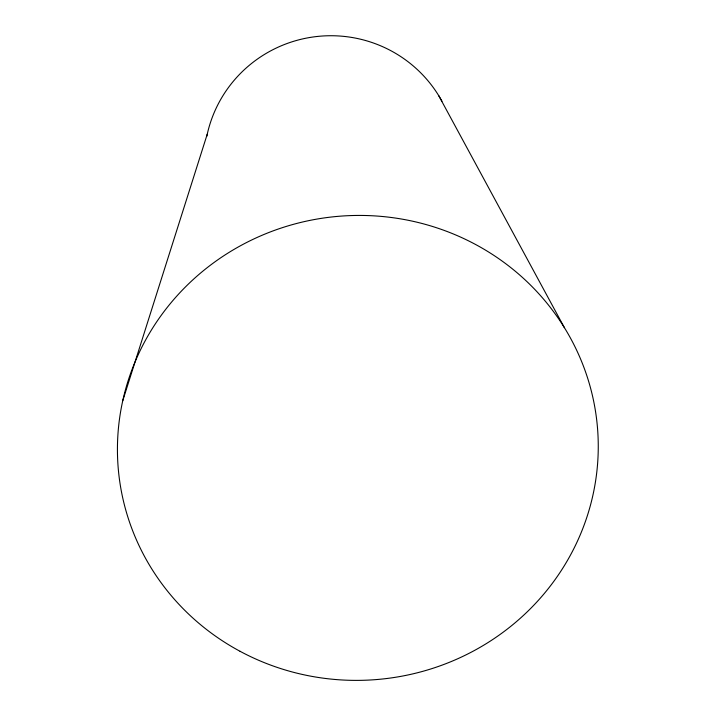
<?xml version="1.0" encoding="UTF-8"?>
<svg xmlns="http://www.w3.org/2000/svg" width="716" height="716" viewBox="0 0 716 716"><rect width="100%" height="100%" fill="white"/><g stroke="black" fill="none" stroke-linecap="round" stroke-linejoin="round"><path stroke-width="1.07" d="M122.749 400.736L207.246 134.205M438.675 95.559L564.405 327.677M206.79 136.335A126.481 125.318 -5.4 0 1 312.113 37.125A126.481 125.318 -5.4 0 1 441.969 101.242M240.048 651.292A240.487 232.405 -5.4 0 0 598.245 443.732A240.487 232.405 -5.4 0 0 235.242 248.694A240.487 232.405 -5.4 0 0 240.048 651.292"/></g></svg>
